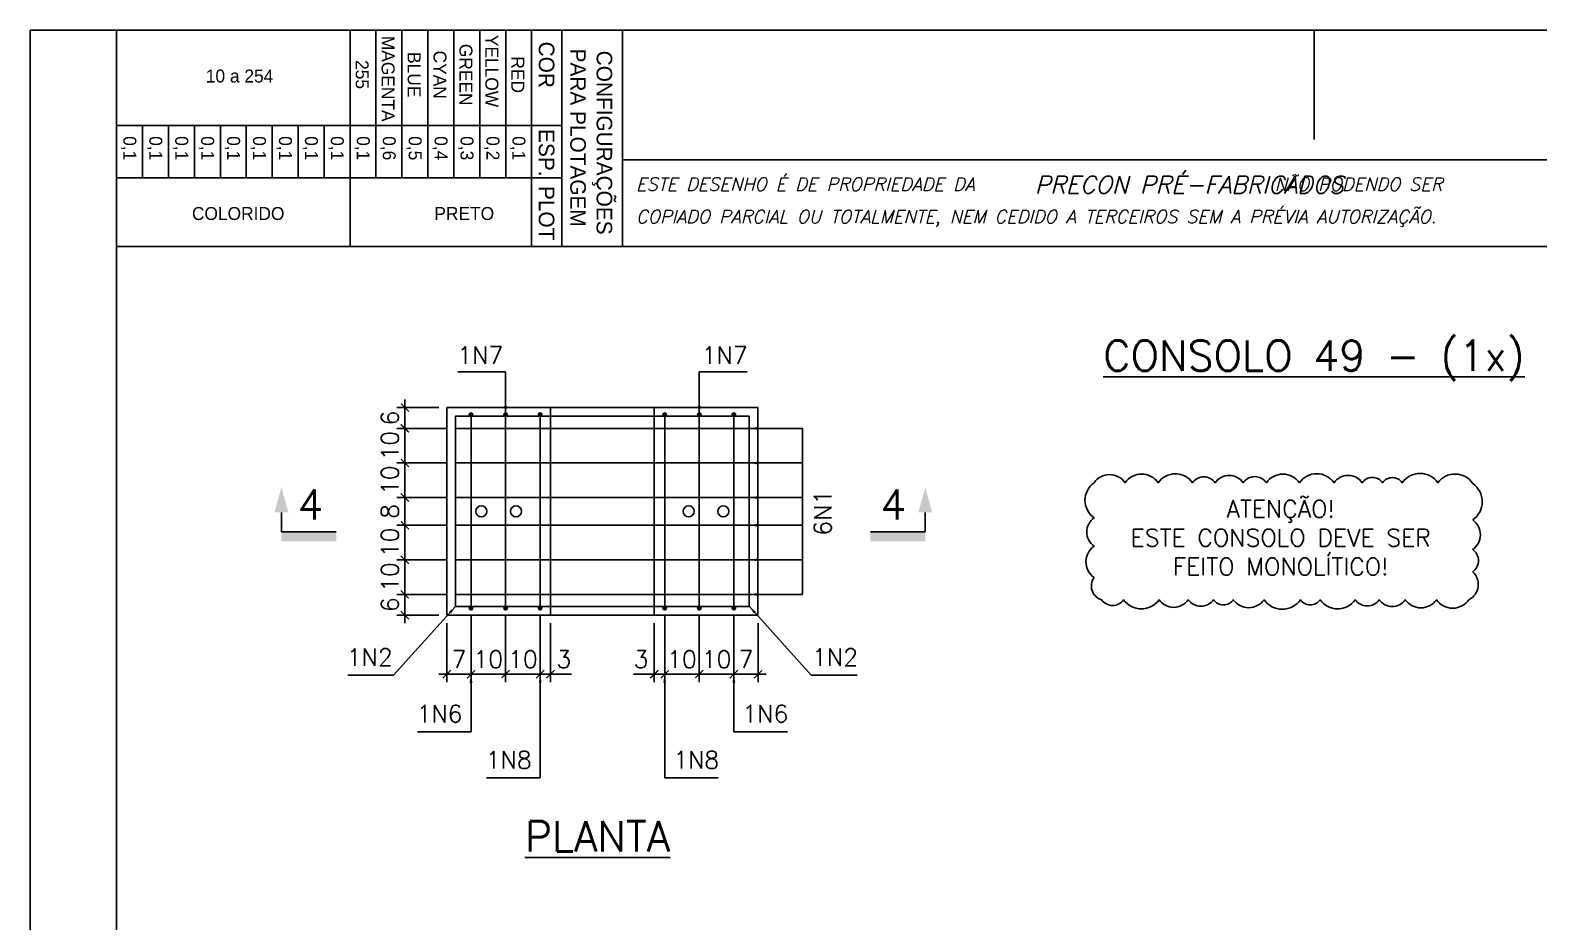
# Model space of a CAD drawing. Header units: centimetres. Extents: x 1658 to 19651, y 8294 to 11444.
# Drawn here: x 12168 to 13477, y 10671 to 11444 of the extents above; entities that cross this region are included whole.
import ezdxf
from ezdxf.enums import TextEntityAlignment as Align

# ---------------------------------------------------------------- set-up
doc = ezdxf.new("R2010")
doc.units = ezdxf.units.CM
doc.header["$LTSCALE"] = 50
doc.header["$MEASUREMENT"] = 0
doc.header["$PDMODE"] = 67
for name, color, linetype in [('FORMATO-PRECON', 2, 'Continuous'), ('HACHURAS-PRECON', 1, 'Continuous'), ('IND- CORTE-PRECON', 4, 'Continuous'), ('LINHA-01-PRECON', 1, 'Continuous'), ('LINHA-02-PRECON', 2, 'Continuous'), ('LINHA-04-PRECON', 4, 'Continuous'), ('TEXTO-35-PRECON', 5, 'Continuous')]:
    doc.layers.add(name, color=color, linetype=linetype)
doc.styles.add('R060', font='ACENT.shx', dxfattribs={"height": 75})
doc.styles.add('ROMANS', font='ROMANS.SHX', dxfattribs={"oblique": 15, "height": 3})
doc.styles.get("Standard").update_dxf_attribs({"font": 'romans.shx'})
doc.dimstyles.new('ESC50-50', dxfattribs={"dimscale": 50, "dimtxt": 0.2, "dimasz": 0.15, "dimexe": 0.15, "dimexo": 0.15, "dimgap": 0.08, "dimtad": 1, "dimdec": 1, "dimzin": 12, "dimdsep": 46, "dimtxsty": 'Standard', "dimblk": 'ARCHTICK', "dimcen": 0.09, "dimdle": 0.15, "dimclrd": 256, "dimclre": 256, "dimclrt": 2, "dimazin": 3, "dimtfac": 1, "dimtdec": 1, "dimtmove": 1, "dimatfit": 2, "dimfxl": 0.15, "dimtolj": 1, "dimtzin": 0, "dimarcsym": 0})
doc.dimstyles.new('ESC75-25', dxfattribs={"dimscale": 0, "dimtxt": 15, "dimasz": 7, "dimexe": 7, "dimexo": 7, "dimgap": 5.5, "dimtad": 1, "dimdec": 1, "dimlfac": 0.333333, "dimdsep": 46, "dimtxsty": 'Standard', "dimblk": 'ARCHTICK', "dimcen": 0.1, "dimdle": 7, "dimclrd": 256, "dimclre": 256, "dimclrt": 2, "dimadec": 0, "dimazin": 0, "dimtfac": 1, "dimtdec": 1, "dimtix": 1, "dimtmove": 2, "dimatfit": 3, "dimfxl": 1, "dimarcsym": 0})
doc.dimstyles.new('ESC75-75', dxfattribs={"dimscale": 0, "dimtxt": 15, "dimasz": 7, "dimexe": 7, "dimexo": 7, "dimgap": 5.5, "dimtad": 1, "dimdec": 1, "dimdsep": 46, "dimtxsty": 'Standard', "dimblk": 'ARCHTICK', "dimcen": 0.1, "dimdle": 7, "dimclrd": 256, "dimclre": 256, "dimclrt": 2, "dimadec": 0, "dimazin": 0, "dimtfac": 1, "dimtdec": 1, "dimtix": 1, "dimtmove": 2, "dimatfit": 3, "dimfxl": 1, "dimarcsym": 0})

# ---------------------------------------------------------------- blocks, each defined once
blk = doc.blocks.new('_ArchTick')
at = {"color": 0, "linetype": 'ByBlock', "const_width": 0.15}
blk.add_lwpolyline([(-0.5, -0.5), (0.5, 0.5)], dxfattribs=at)
blk = doc.blocks.new('*D115')
at = {"layer": 'Defpoints', "color": 0, "transparency": 16777216}
for p in [(12493.4, 10954.6), (12537.3, 10954.6), (12529.8, 10936.6)]:
    blk.add_point(p, dxfattribs=at)
at = {"layer": 'LINHA-01-PRECON', "lineweight": -2, "transparency": 16777216}
for p, q in [((12530.3, 10954.6), (12486.4, 10954.6)), ((12493.4, 10954.6), (12493.4, 10961.6)), ((12493.4, 10936.6), (12493.4, 10954.6)), ((12522.8, 10936.6), (12486.4, 10936.6)), ((12493.4, 10936.6), (12493.4, 10929.6))]:
    blk.add_line(p, q, dxfattribs=at)
at = {"layer": 'LINHA-01-PRECON', "lineweight": -2, "transparency": 16777216, "xscale": 7, "yscale": 7, "zscale": 7}
for p, rotation in [((12493.4, 10954.6), 270), ((12493.4, 10936.6), 90)]:
    blk.add_blockref('_ArchTick', p, dxfattribs=dict(at, rotation=rotation))
at = {"layer": 'LINHA-01-PRECON', "color": 2, "transparency": 16777216, "insert": (12480.4, 10945.6), "char_height": 15, "attachment_point": 5, "rotation": 90}
blk.add_mtext('6', dxfattribs=at)
blk = doc.blocks.new('*D116')
at = {"layer": 'Defpoints', "color": 0, "transparency": 16777216}
for p in [(12493.4, 10984.6), (12537.3, 10984.6), (12537.3, 10954.6)]:
    blk.add_point(p, dxfattribs=at)
at = {"layer": 'LINHA-01-PRECON', "lineweight": -2, "transparency": 16777216}
for p, q in [((12530.3, 10984.6), (12486.4, 10984.6)), ((12493.4, 10984.6), (12493.4, 10991.6)), ((12493.4, 10954.6), (12493.4, 10984.6)), ((12530.3, 10954.6), (12486.4, 10954.6)), ((12493.4, 10954.6), (12493.4, 10947.6))]:
    blk.add_line(p, q, dxfattribs=at)
at = {"layer": 'LINHA-01-PRECON', "lineweight": -2, "transparency": 16777216, "xscale": 7, "yscale": 7, "zscale": 7}
for p, rotation in [((12493.4, 10984.6), 270), ((12493.4, 10954.6), 90)]:
    blk.add_blockref('_ArchTick', p, dxfattribs=dict(at, rotation=rotation))
at = {"layer": 'LINHA-01-PRECON', "color": 2, "transparency": 16777216, "insert": (12480.4, 10969.6), "char_height": 15, "attachment_point": 5, "rotation": 90}
blk.add_mtext('10', dxfattribs=at)
blk = doc.blocks.new('*D117')
at = {"layer": 'Defpoints', "color": 0, "transparency": 16777216}
for p in [(12493.4, 11014.6), (12537.3, 11014.6), (12537.3, 10984.6)]:
    blk.add_point(p, dxfattribs=at)
at = {"layer": 'LINHA-01-PRECON', "lineweight": -2, "transparency": 16777216}
for p, q in [((12493.4, 11014.6), (12493.4, 11021.6)), ((12530.3, 11014.6), (12486.4, 11014.6)), ((12493.4, 10984.6), (12493.4, 11014.6)), ((12530.3, 10984.6), (12486.4, 10984.6)), ((12493.4, 10984.6), (12493.4, 10977.6))]:
    blk.add_line(p, q, dxfattribs=at)
at = {"layer": 'LINHA-01-PRECON', "lineweight": -2, "transparency": 16777216, "xscale": 7, "yscale": 7, "zscale": 7}
for p, rotation in [((12493.4, 11014.6), 270), ((12493.4, 10984.6), 90)]:
    blk.add_blockref('_ArchTick', p, dxfattribs=dict(at, rotation=rotation))
at = {"layer": 'LINHA-01-PRECON', "color": 2, "transparency": 16777216, "insert": (12480.4, 10999.6), "char_height": 15, "attachment_point": 5, "rotation": 90}
blk.add_mtext('10', dxfattribs=at)
blk = doc.blocks.new('*D118')
at = {"layer": 'Defpoints', "color": 0, "transparency": 16777216}
for p in [(12493.4, 11038.6), (12537.3, 11038.6), (12537.3, 11014.6)]:
    blk.add_point(p, dxfattribs=at)
at = {"layer": 'LINHA-01-PRECON', "lineweight": -2, "transparency": 16777216}
for p, q in [((12530.3, 11038.6), (12486.4, 11038.6)), ((12493.4, 11007.6), (12493.4, 11045.6)), ((12530.3, 11014.6), (12486.4, 11014.6))]:
    blk.add_line(p, q, dxfattribs=at)
at = {"layer": 'LINHA-01-PRECON', "lineweight": -2, "transparency": 16777216, "xscale": 7, "yscale": 7, "zscale": 7}
for p, rotation in [((12493.4, 11038.6), 90), ((12493.4, 11014.6), 270)]:
    blk.add_blockref('_ArchTick', p, dxfattribs=dict(at, rotation=rotation))
at = {"layer": 'LINHA-01-PRECON', "color": 2, "transparency": 16777216, "insert": (12480.4, 11026.6), "char_height": 15, "attachment_point": 5, "rotation": 90}
blk.add_mtext('8', dxfattribs=at)
blk = doc.blocks.new('*D119')
at = {"layer": 'Defpoints', "color": 0, "transparency": 16777216}
for p in [(12493.4, 11068.6), (12537.3, 11068.6), (12537.3, 11038.6)]:
    blk.add_point(p, dxfattribs=at)
at = {"layer": 'LINHA-01-PRECON', "lineweight": -2, "transparency": 16777216}
for p, q in [((12493.4, 11068.6), (12493.4, 11075.6)), ((12530.3, 11068.6), (12486.4, 11068.6)), ((12493.4, 11038.6), (12493.4, 11068.6)), ((12530.3, 11038.6), (12486.4, 11038.6)), ((12493.4, 11038.6), (12493.4, 11031.6))]:
    blk.add_line(p, q, dxfattribs=at)
at = {"layer": 'LINHA-01-PRECON', "lineweight": -2, "transparency": 16777216, "xscale": 7, "yscale": 7, "zscale": 7}
for p, rotation in [((12493.4, 11068.6), 270), ((12493.4, 11038.6), 90)]:
    blk.add_blockref('_ArchTick', p, dxfattribs=dict(at, rotation=rotation))
at = {"layer": 'LINHA-01-PRECON', "color": 2, "transparency": 16777216, "insert": (12480.4, 11053.6), "char_height": 15, "attachment_point": 5, "rotation": 90}
blk.add_mtext('10', dxfattribs=at)
blk = doc.blocks.new('*D120')
at = {"layer": 'Defpoints', "color": 0, "transparency": 16777216}
for p in [(12493.4, 11098.6), (12537.3, 11098.6), (12537.3, 11068.6)]:
    blk.add_point(p, dxfattribs=at)
at = {"layer": 'LINHA-01-PRECON', "lineweight": -2, "transparency": 16777216}
for p, q in [((12530.3, 11098.6), (12486.4, 11098.6)), ((12493.4, 11098.6), (12493.4, 11105.6)), ((12493.4, 11068.6), (12493.4, 11098.6)), ((12530.3, 11068.6), (12486.4, 11068.6)), ((12493.4, 11068.6), (12493.4, 11061.6))]:
    blk.add_line(p, q, dxfattribs=at)
at = {"layer": 'LINHA-01-PRECON', "lineweight": -2, "transparency": 16777216, "xscale": 7, "yscale": 7, "zscale": 7}
for p, rotation in [((12493.4, 11098.6), 270), ((12493.4, 11068.6), 90)]:
    blk.add_blockref('_ArchTick', p, dxfattribs=dict(at, rotation=rotation))
at = {"layer": 'LINHA-01-PRECON', "color": 2, "transparency": 16777216, "insert": (12480.4, 11083.6), "char_height": 15, "attachment_point": 5, "rotation": 90}
blk.add_mtext('10', dxfattribs=at)
blk = doc.blocks.new('*D121')
at = {"layer": 'Defpoints', "color": 0, "transparency": 16777216}
for p in [(12493.4, 11116.6), (12529.8, 11116.6), (12537.3, 11098.6)]:
    blk.add_point(p, dxfattribs=at)
at = {"layer": 'LINHA-01-PRECON', "lineweight": -2, "transparency": 16777216}
for p, q in [((12522.8, 11116.6), (12486.4, 11116.6)), ((12493.4, 11116.6), (12493.4, 11123.6)), ((12493.4, 11098.6), (12493.4, 11116.6)), ((12530.3, 11098.6), (12486.4, 11098.6)), ((12493.4, 11098.6), (12493.4, 11091.6))]:
    blk.add_line(p, q, dxfattribs=at)
at = {"layer": 'LINHA-01-PRECON', "lineweight": -2, "transparency": 16777216, "xscale": 7, "yscale": 7, "zscale": 7}
for p, rotation in [((12493.4, 11116.6), 270), ((12493.4, 11098.6), 90)]:
    blk.add_blockref('_ArchTick', p, dxfattribs=dict(at, rotation=rotation))
at = {"layer": 'LINHA-01-PRECON', "color": 2, "transparency": 16777216, "insert": (12480.4, 11107.6), "char_height": 15, "attachment_point": 5, "rotation": 90}
blk.add_mtext('6', dxfattribs=at)
blk = doc.blocks.new('*D134')
at = {"layer": 'Defpoints', "color": 0, "transparency": 16777216}
for p in [(12550.8, 10942.6), (12529.8, 10936.6), (12550.8, 10885.4)]:
    blk.add_point(p, dxfattribs=at)
at = {"layer": 'LINHA-01-PRECON', "lineweight": -2, "transparency": 16777216}
for p, q in [((12529.8, 10929.6), (12529.8, 10878.4)), ((12550.8, 10935.6), (12550.8, 10878.4)), ((12529.8, 10885.4), (12522.8, 10885.4)), ((12529.8, 10885.4), (12550.8, 10885.4)), ((12550.8, 10885.4), (12557.8, 10885.4))]:
    blk.add_line(p, q, dxfattribs=at)
at = {"layer": 'LINHA-01-PRECON', "lineweight": -2, "transparency": 16777216, "xscale": 7, "yscale": 7, "zscale": 7}
blk.add_blockref('_ArchTick', (12529.8, 10885.4), dxfattribs=at)
at = {"layer": 'LINHA-01-PRECON', "lineweight": -2, "transparency": 16777216, "xscale": 7, "yscale": 7, "zscale": 7, "rotation": 180}
blk.add_blockref('_ArchTick', (12550.8, 10885.4), dxfattribs=at)
at = {"layer": 'LINHA-01-PRECON', "color": 2, "transparency": 16777216, "insert": (12540.3, 10898.4), "char_height": 15, "attachment_point": 5}
blk.add_mtext('7', dxfattribs=at)
blk = doc.blocks.new('*D135')
at = {"layer": 'Defpoints', "color": 0, "transparency": 16777216}
for p in [(12550.8, 10942.6), (12580.8, 10942.6), (12580.8, 10885.4)]:
    blk.add_point(p, dxfattribs=at)
at = {"layer": 'LINHA-01-PRECON', "lineweight": -2, "transparency": 16777216}
for p, q in [((12550.8, 10935.6), (12550.8, 10878.4)), ((12580.8, 10935.6), (12580.8, 10878.4)), ((12550.8, 10885.4), (12543.8, 10885.4)), ((12550.8, 10885.4), (12580.8, 10885.4)), ((12580.8, 10885.4), (12587.8, 10885.4))]:
    blk.add_line(p, q, dxfattribs=at)
at = {"layer": 'LINHA-01-PRECON', "lineweight": -2, "transparency": 16777216, "xscale": 7, "yscale": 7, "zscale": 7}
blk.add_blockref('_ArchTick', (12550.8, 10885.4), dxfattribs=at)
at = {"layer": 'LINHA-01-PRECON', "lineweight": -2, "transparency": 16777216, "xscale": 7, "yscale": 7, "zscale": 7, "rotation": 180}
blk.add_blockref('_ArchTick', (12580.8, 10885.4), dxfattribs=at)
at = {"layer": 'LINHA-01-PRECON', "color": 2, "transparency": 16777216, "insert": (12565.8, 10898.4), "char_height": 15, "attachment_point": 5}
blk.add_mtext('10', dxfattribs=at)
blk = doc.blocks.new('*D136')
at = {"layer": 'Defpoints', "color": 0, "transparency": 16777216}
for p in [(12580.8, 10942.6), (12610.8, 10942.6), (12610.8, 10885.4)]:
    blk.add_point(p, dxfattribs=at)
at = {"layer": 'LINHA-01-PRECON', "lineweight": -2, "transparency": 16777216}
for p, q in [((12580.8, 10935.6), (12580.8, 10878.4)), ((12610.8, 10935.6), (12610.8, 10878.4)), ((12580.8, 10885.4), (12573.8, 10885.4)), ((12580.8, 10885.4), (12610.8, 10885.4)), ((12610.8, 10885.4), (12617.8, 10885.4))]:
    blk.add_line(p, q, dxfattribs=at)
at = {"layer": 'LINHA-01-PRECON', "lineweight": -2, "transparency": 16777216, "xscale": 7, "yscale": 7, "zscale": 7}
blk.add_blockref('_ArchTick', (12580.8, 10885.4), dxfattribs=at)
at = {"layer": 'LINHA-01-PRECON', "lineweight": -2, "transparency": 16777216, "xscale": 7, "yscale": 7, "zscale": 7, "rotation": 180}
blk.add_blockref('_ArchTick', (12610.8, 10885.4), dxfattribs=at)
at = {"layer": 'LINHA-01-PRECON', "color": 2, "transparency": 16777216, "insert": (12595.8, 10898.4), "char_height": 15, "attachment_point": 5}
blk.add_mtext('10', dxfattribs=at)
blk = doc.blocks.new('*D137')
at = {"layer": 'Defpoints', "color": 0, "transparency": 16777216}
for p in [(12610.8, 10942.6), (12619.8, 10936.6), (12619.8, 10885.4)]:
    blk.add_point(p, dxfattribs=at)
at = {"layer": 'LINHA-01-PRECON', "lineweight": -2, "transparency": 16777216}
for p, q in [((12610.8, 10935.6), (12610.8, 10878.4)), ((12619.8, 10929.6), (12619.8, 10878.4)), ((12610.8, 10885.4), (12603.8, 10885.4)), ((12610.8, 10885.4), (12619.8, 10885.4)), ((12619.8, 10885.4), (12626.8, 10885.4))]:
    blk.add_line(p, q, dxfattribs=at)
at = {"layer": 'LINHA-01-PRECON', "lineweight": -2, "transparency": 16777216, "xscale": 7, "yscale": 7, "zscale": 7}
blk.add_blockref('_ArchTick', (12610.8, 10885.4), dxfattribs=at)
at = {"layer": 'LINHA-01-PRECON', "lineweight": -2, "transparency": 16777216, "xscale": 7, "yscale": 7, "zscale": 7, "rotation": 180}
blk.add_blockref('_ArchTick', (12619.8, 10885.4), dxfattribs=at)
at = {"layer": 'LINHA-01-PRECON', "color": 2, "transparency": 16777216, "insert": (12631.3, 10898.4), "char_height": 15, "attachment_point": 5}
blk.add_mtext('3', dxfattribs=at)
blk = doc.blocks.new('*D138')
at = {"layer": 'Defpoints', "color": 0, "transparency": 16777216}
for p in [(12778.8, 10942.6), (12799.8, 10936.6), (12778.8, 10885.4)]:
    blk.add_point(p, dxfattribs=at)
at = {"layer": 'LINHA-01-PRECON', "lineweight": -2, "transparency": 16777216}
for p, q in [((12778.8, 10935.6), (12778.8, 10878.4)), ((12799.8, 10929.6), (12799.8, 10878.4)), ((12778.8, 10885.4), (12771.8, 10885.4)), ((12799.8, 10885.4), (12778.8, 10885.4)), ((12799.8, 10885.4), (12806.8, 10885.4))]:
    blk.add_line(p, q, dxfattribs=at)
at = {"layer": 'LINHA-01-PRECON', "lineweight": -2, "transparency": 16777216, "xscale": 7, "yscale": 7, "zscale": 7}
blk.add_blockref('_ArchTick', (12778.8, 10885.4), dxfattribs=at)
at = {"layer": 'LINHA-01-PRECON', "lineweight": -2, "transparency": 16777216, "xscale": 7, "yscale": 7, "zscale": 7, "rotation": 180}
blk.add_blockref('_ArchTick', (12799.8, 10885.4), dxfattribs=at)
at = {"layer": 'LINHA-01-PRECON', "color": 2, "transparency": 16777216, "insert": (12789.3, 10898.4), "char_height": 15, "attachment_point": 5}
blk.add_mtext('7', dxfattribs=at)
blk = doc.blocks.new('*D139')
at = {"layer": 'Defpoints', "color": 0, "transparency": 16777216}
for p in [(12748.8, 10942.6), (12778.8, 10942.6), (12748.8, 10885.4)]:
    blk.add_point(p, dxfattribs=at)
at = {"layer": 'LINHA-01-PRECON', "lineweight": -2, "transparency": 16777216}
for p, q in [((12748.8, 10935.6), (12748.8, 10878.4)), ((12778.8, 10935.6), (12778.8, 10878.4)), ((12748.8, 10885.4), (12741.8, 10885.4)), ((12778.8, 10885.4), (12748.8, 10885.4)), ((12778.8, 10885.4), (12785.8, 10885.4))]:
    blk.add_line(p, q, dxfattribs=at)
at = {"layer": 'LINHA-01-PRECON', "lineweight": -2, "transparency": 16777216, "xscale": 7, "yscale": 7, "zscale": 7}
blk.add_blockref('_ArchTick', (12748.8, 10885.4), dxfattribs=at)
at = {"layer": 'LINHA-01-PRECON', "lineweight": -2, "transparency": 16777216, "xscale": 7, "yscale": 7, "zscale": 7, "rotation": 180}
blk.add_blockref('_ArchTick', (12778.8, 10885.4), dxfattribs=at)
at = {"layer": 'LINHA-01-PRECON', "color": 2, "transparency": 16777216, "insert": (12763.8, 10898.4), "char_height": 15, "attachment_point": 5}
blk.add_mtext('10', dxfattribs=at)
blk = doc.blocks.new('*D140')
at = {"layer": 'Defpoints', "color": 0, "transparency": 16777216}
for p in [(12718.8, 10942.6), (12748.8, 10942.6), (12718.8, 10885.4)]:
    blk.add_point(p, dxfattribs=at)
at = {"layer": 'LINHA-01-PRECON', "lineweight": -2, "transparency": 16777216}
for p, q in [((12718.8, 10935.6), (12718.8, 10878.4)), ((12748.8, 10935.6), (12748.8, 10878.4)), ((12718.8, 10885.4), (12711.8, 10885.4)), ((12748.8, 10885.4), (12718.8, 10885.4)), ((12748.8, 10885.4), (12755.8, 10885.4))]:
    blk.add_line(p, q, dxfattribs=at)
at = {"layer": 'LINHA-01-PRECON', "lineweight": -2, "transparency": 16777216, "xscale": 7, "yscale": 7, "zscale": 7}
blk.add_blockref('_ArchTick', (12718.8, 10885.4), dxfattribs=at)
at = {"layer": 'LINHA-01-PRECON', "lineweight": -2, "transparency": 16777216, "xscale": 7, "yscale": 7, "zscale": 7, "rotation": 180}
blk.add_blockref('_ArchTick', (12748.8, 10885.4), dxfattribs=at)
at = {"layer": 'LINHA-01-PRECON', "color": 2, "transparency": 16777216, "insert": (12733.8, 10898.4), "char_height": 15, "attachment_point": 5}
blk.add_mtext('10', dxfattribs=at)
blk = doc.blocks.new('*D141')
at = {"layer": 'Defpoints', "color": 0, "transparency": 16777216}
for p in [(12718.8, 10942.6), (12709.8, 10936.6), (12709.8, 10885.4)]:
    blk.add_point(p, dxfattribs=at)
at = {"layer": 'LINHA-01-PRECON', "lineweight": -2, "transparency": 16777216}
for p, q in [((12709.8, 10929.6), (12709.8, 10878.4)), ((12718.8, 10935.6), (12718.8, 10878.4)), ((12709.8, 10885.4), (12702.8, 10885.4)), ((12718.8, 10885.4), (12709.8, 10885.4)), ((12718.8, 10885.4), (12725.8, 10885.4))]:
    blk.add_line(p, q, dxfattribs=at)
at = {"layer": 'LINHA-01-PRECON', "lineweight": -2, "transparency": 16777216, "xscale": 7, "yscale": 7, "zscale": 7}
blk.add_blockref('_ArchTick', (12709.8, 10885.4), dxfattribs=at)
at = {"layer": 'LINHA-01-PRECON', "lineweight": -2, "transparency": 16777216, "xscale": 7, "yscale": 7, "zscale": 7, "rotation": 180}
blk.add_blockref('_ArchTick', (12718.8, 10885.4), dxfattribs=at)
at = {"layer": 'LINHA-01-PRECON', "color": 2, "transparency": 16777216, "insert": (12698.3, 10898.4), "char_height": 15, "attachment_point": 5}
blk.add_mtext('3', dxfattribs=at)
blk = doc.blocks.new('A$C0AF02B9D')
at = {"layer": 'FORMATO-PRECON', "color": 1}
for p, q in [((0, 585), (250, 585)), ((0, 0), (0, 585)), ((250, 585), (250, 0)), ((0, 480), (250, 480)), ((0, 450), (170.7, 450)), ((0, 420), (170.7, 420)), ((0, 390), (170.7, 390)), ((0, 360), (170.7, 360)), ((0, 330), (170.7, 330)), ((0, 300), (170.7, 300)), ((110.1, 240), (170.7, 240)), ((110.1, 210), (170.7, 210)), ((110.1, 180), (170.7, 180)), ((110.1, 150), (170.7, 150)), ((110.1, 150), (170.7, 150)), ((110.1, 120), (170.7, 120)), ((110.1, 120), (170.7, 120)), ((110.1, 90), (170.7, 90)), ((110.1, 90), (170.7, 90)), ((110.1, 60), (170.7, 60)), ((110.1, 60), (170.7, 60)), ((110.1, 30), (170.7, 30)), ((110.1, 30), (170.7, 30)), ((0, 0), (250, 0)), ((110.1, 0), (170.7, 0)), ((110.1, 0), (170.7, 0)), ((110.1, 0), (170.7, 0))]:
    blk.add_line(p, q, dxfattribs=at)
at = {"layer": 'FORMATO-PRECON'}
for p, q in [((0, 515), (250, 515)), ((110.1, 0), (110.1, 515)), ((170.7, 0), (170.7, 515)), ((0, 270), (250, 270))]:
    blk.add_line(p, q, dxfattribs=at)
at = {"layer": 'FORMATO-PRECON', "style": 'R060'}
for s, p in [('CONFIGURAÇÕES ', (133.4, 563.9)), ('PARA PLOTAGEM', (124.3, 533.7)), ('COR', (40, 497.3)), ('ESP.', (141.8, 497.3)), ('PLOT', (211.6, 497.3))]:
    blk.add_text(s, height=18, dxfattribs=at).set_placement(p, align=Align.MIDDLE)
at = {"layer": 'FORMATO-PRECON', "color": 1, "style": 'R060'}
for s, p in [('RED', (51.5, 464)), ('0,1', (136.5, 464)), ('YELLOW', (47.2, 434)), ('0,2', (136.5, 434)), ('GREEN', (51.5, 404)), ('0,3', (136.5, 404)), ('CYAN', (51.5, 374)), ('0,4', (136.5, 374)), ('BLUE', (51.5, 344)), ('0,5', (136.5, 344)), ('MAGENTA', (56.1, 314)), ('0,6', (136.5, 314)), ('255', (51.3, 284)), ('0,1', (136.5, 284)), ('0,1', (136.5, 254)), ('0,1', (136.5, 224)), ('0,1', (136.5, 194)), ('0,1', (136.5, 164)), ('0,1', (136.5, 134)), ('0,1', (136.5, 104)), ('0,1', (136.5, 74)), ('0,1', (136.5, 44)), ('0,1', (136.5, 14))]:
    blk.add_text(s, height=15, dxfattribs=at).set_placement(p, align=Align.MIDDLE)
for s, p in [('PRETO', (212, 402.1)), ('COLORIDO', (212, 140.6)), ('10 a 254', (53, 142.2))]:
    blk.add_text(s, height=15, rotation=90, dxfattribs=at).set_placement(p, align=Align.MIDDLE)
blk = doc.blocks.new('A$C432D58B7')
at = {"layer": 'LINHA-01-PRECON'}
blk.add_blockref('A$C0AF02B9D', (0, 0), dxfattribs=at)
blk = doc.blocks.new('A$C550964AD')
at = {"layer": 'LINHA-01-PRECON'}
blk.add_blockref('A$C432D58B7', (0, 0), dxfattribs=at)
blk = doc.blocks.new('A$C2E607E54')
at = {"layer": 'FORMATO-PRECON', "color": 6}
blk.add_line((1835, 4050), (685, 4050), dxfattribs=at)
at = {"layer": 'FORMATO-PRECON'}
for points in [[(0, 4200), (2970, 4200), (2970, 0), (0, 0)], [(685, 3950), (1835, 3950), (1835, 4050), (685, 4050)]]:
    blk.add_lwpolyline(points, close=True, dxfattribs=at)
blk.add_lwpolyline([(1485, 4200), (1485, 4073.6)], dxfattribs=at)
at = {"layer": 'FORMATO-PRECON', "color": 6}
blk.add_lwpolyline([(100, 3950), (2870, 3950), (2870, 100), (100, 100)], close=True, dxfattribs=at)
at = {"layer": 'TEXTO-35-PRECON', "rotation": 270}
blk.add_blockref('A$C550964AD', (100, 4200), dxfattribs=at)
at = {"layer": 'FORMATO-PRECON', "style": 'ROMANS', "oblique": 15}
for s, p in [('ESTE DESENHO É DE PROPRIEDADE DA                            NÃO PODENDO SER', (700.8, 4014.4)), ('COPIADO PARCIAL OU TOTALMENTE, NEM CEDIDO A TERCEIROS SEM A PRÉVIA AUTORIZAÇÃO.', (700.8, 3977))]:
    blk.add_text(s, height=15, dxfattribs=at).set_placement(p)
at = {"layer": 'FORMATO-PRECON', "color": 3, "style": 'ROMANS', "oblique": 15}
blk.add_text('PRECON PRÉ-FABRICADOS', height=20, dxfattribs=at).set_placement((1162, 4011.3))
blk = doc.blocks.new('IND-CORTE-')
at = {"layer": 'IND- CORTE-PRECON', "color": 1}
for p, q in [((-11.2, 63.5), (-33.6, 63.5)), ((-11.2, 0), (-11.2, 63.5))]:
    blk.add_line(p, q, dxfattribs=at)
for points in [[(-33.6, 71.5), (-62.5, 63.5), (-33.6, 55.4)], [(0, 0), (-11.2, 0), (0, 63.5), (-11.2, 63.5)]]:
    blk.add_solid(points, dxfattribs=at)
at = {"layer": 'IND- CORTE-PRECON', "linetype": 'Continuous', "style": 'ROMANS', "flags": 8}
blk.add_attdef('B', (-57.7, 9.1), '', height=35, dxfattribs=at)

msp = doc.modelspace()

# ---------------------------------------------------------------- hatches: boundary and pattern name
at = {"layer": 'LINHA-01-PRECON', "linetype": 'Continuous'}
h = msp.add_hatch(color=256, dxfattribs=at)
h.dxf.hatch_style = 1
edge = h.paths.add_edge_path()
edge.add_arc((12550.81, 11110.57), 1.5, 0, 360)
h = msp.add_hatch(color=256, dxfattribs=at)
h.dxf.hatch_style = 1
edge = h.paths.add_edge_path()
edge.add_arc((12580.81, 11110.57), 1.5, 0, 360)
h = msp.add_hatch(color=256, dxfattribs=at)
h.dxf.hatch_style = 1
edge = h.paths.add_edge_path()
edge.add_arc((12610.81, 11110.57), 1.5, 0, 360)
h = msp.add_hatch(color=256, dxfattribs=at)
h.dxf.hatch_style = 1
edge = h.paths.add_edge_path()
edge.add_arc((12718.81, 11110.57), 1.5, 0, 360)
h = msp.add_hatch(color=256, dxfattribs=at)
h.dxf.hatch_style = 1
edge = h.paths.add_edge_path()
edge.add_arc((12748.81, 11110.57), 1.5, 0, 360)
h = msp.add_hatch(color=256, dxfattribs=at)
h.dxf.hatch_style = 1
edge = h.paths.add_edge_path()
edge.add_arc((12778.81, 11110.57), 1.5, 0, 360)
h = msp.add_hatch(color=256, dxfattribs=at)
h.dxf.hatch_style = 1
edge = h.paths.add_edge_path()
edge.add_arc((12550.81, 10942.57), 1.5, 0, 360)
h = msp.add_hatch(color=256, dxfattribs=at)
h.dxf.hatch_style = 1
edge = h.paths.add_edge_path()
edge.add_arc((12580.81, 10942.57), 1.5, 0, 360)
h = msp.add_hatch(color=256, dxfattribs=at)
h.dxf.hatch_style = 1
edge = h.paths.add_edge_path()
edge.add_arc((12610.81, 10942.57), 1.5, 0, 360)
h = msp.add_hatch(color=256, dxfattribs=at)
h.dxf.hatch_style = 1
edge = h.paths.add_edge_path()
edge.add_arc((12718.81, 10942.57), 1.5, 0, 360)
h = msp.add_hatch(color=256, dxfattribs=at)
h.dxf.hatch_style = 1
edge = h.paths.add_edge_path()
edge.add_arc((12748.81, 10942.57), 1.5, 0, 360)
h = msp.add_hatch(color=256, dxfattribs=at)
h.dxf.hatch_style = 1
edge = h.paths.add_edge_path()
edge.add_arc((12778.81, 10942.57), 1.5, 0, 360)

# ---------------------------------------------------------------- linework, layer by layer
at = {"layer": 'LINHA-01-PRECON'}
for p, q in [((12619.81, 10885.44), (12637.98, 10885.44)), ((12709.81, 10885.44), (12691.64, 10885.44))]:
    msp.add_line(p, q, dxfattribs=at)
msp.add_lwpolyline([(13091.34, 11051.48, -0.5205671), (13118.18, 11051.48, -0.5205671), (13146.94, 11051.48, -0.5205671), (13176.65, 11051.48, -0.5205671), (13196.31, 11051.48, -0.5205671), (13220.58, 11051.48, -0.5205671), (13240.78, 11051.48, -0.5205671), (13269.43, 11051.48, -0.5205671), (13299.44, 11051.48, -0.5205671), (13323.89, 11051.48, -0.5205671), (13341.57, 11051.48, -0.5205671), (13358.6, 11051.48, -0.5205671), (13389.54, 11051.48, -0.5205671), (13419.75, 11050.79, -0.5205671), (13419.75, 11019.14, -0.5205671), (13419.75, 10993.55, -0.5205671), (13419.75, 10974.26, -0.5205671), (13416.46, 10949.97, -0.5205671), (13388.25, 10949.97, -0.5205671), (13361.29, 10949.97, -0.5205671), (13338.74, 10949.97, -0.5205671), (13317.89, 10949.97, -0.5205671), (13287.42, 10949.97, -0.5205671), (13270.25, 10949.97, -0.5205671), (13238.72, 10949.97, -0.5205671), (13212.09, 10949.97, -0.5205671), (13194.92, 10949.97, -0.5205671), (13173.05, 10949.97, -0.5205671), (13147.66, 10949.97, -0.5205671), (13116.92, 10949.97, -0.5205671), (13097.79, 10949.97, -0.5205671), (13091.34, 10969.22, -0.5205671), (13091.34, 10996.41, -0.5205671), (13091.34, 11020.97, -0.5205671)], format="xyb", close=True, dxfattribs=at)
at = {"layer": 'LINHA-01-PRECON', "linetype": 'Continuous'}
for centre in [(12550.81, 11110.57), (12580.81, 11110.57), (12610.81, 11110.57), (12718.81, 11110.57), (12748.81, 11110.57), (12778.81, 11110.57), (12550.81, 10942.57), (12580.81, 10942.57), (12610.81, 10942.57), (12718.81, 10942.57), (12748.81, 10942.57), (12778.81, 10942.57)]:
    msp.add_circle(centre, 1.5, dxfattribs=at)
at = {"layer": 'LINHA-02-PRECON'}
for p, q in [((12529.81, 11116.57), (12619.81, 11116.57)), ((12529.81, 10936.57), (12529.81, 11116.57)), ((12709.81, 11116.57), (12619.81, 11116.57)), ((12619.81, 11116.57), (12619.81, 10936.57)), ((12799.62, 11116.57), (12709.62, 11116.57)), ((12709.81, 10936.57), (12709.81, 11116.57)), ((12799.62, 10936.57), (12799.62, 11116.57)), ((12529.81, 10936.57), (12619.81, 10936.57)), ((12619.81, 10936.57), (12709.81, 10936.57)), ((12799.62, 10936.57), (12709.62, 10936.57))]:
    msp.add_line(p, q, dxfattribs=at)
for centre in [(12559.81, 11026.57), (12589.81, 11026.57), (12739.62, 11026.57), (12769.62, 11026.57)]:
    msp.add_circle(centre, 4.8, dxfattribs=at)
at = {"layer": 'LINHA-04-PRECON'}
for p, q in [((12537.31, 11098.57), (12792.12, 11098.57)), ((12550.81, 10944.07), (12550.81, 11109.07)), ((12580.81, 10944.07), (12580.81, 11109.07)), ((12610.81, 10944.07), (12610.81, 11109.07)), ((12718.81, 10944.07), (12718.81, 11109.07)), ((12748.81, 10944.07), (12748.81, 11109.07)), ((12778.81, 10944.07), (12778.81, 11109.07)), ((12537.31, 11068.57), (12792.12, 11068.57)), ((12537.31, 11038.57), (12792.12, 11038.57)), ((12537.31, 11014.57), (12792.12, 11014.57)), ((12537.31, 10984.57), (12792.12, 10984.57)), ((12537.31, 10954.57), (12792.12, 10954.57))]:
    msp.add_line(p, q, dxfattribs=at)
msp.add_lwpolyline([(12537.31, 10944.07), (12537.31, 11109.07), (12792.12, 11109.07), (12792.12, 10944.07)], close=True, dxfattribs=at)

# ---------------------------------------------------------------- block references
at = {"layer": 'HACHURAS-PRECON', "xscale": 0.7499999999999996, "yscale": 0.7499999999999996, "zscale": 0.7499999999999996}
msp.add_blockref('A$C2E607E54', (12168.36, 8293.94), dxfattribs=at)
at = {"layer": 'TEXTO-35-PRECON', "linetype": 'ByBlock'}
ref = msp.add_blockref('IND-CORTE-', (12433.94, 11000.51), dxfattribs=dict(at, xscale=-0.75, yscale=0.75, zscale=0.75, rotation=90))
ref.add_attrib('B', '4', (12400.27, 11019.42), dxfattribs={"layer": 'IND- CORTE-PRECON', "color": 5, "linetype": 'Continuous', "height": 26.25, "style": 'ROMANS', "flags": 8})
ref = msp.add_blockref('IND-CORTE-', (12897.28, 11000.51), dxfattribs=dict(at, xscale=0.75, yscale=0.75, zscale=0.75, rotation=270))
ref.add_attrib('B', '4', (12905.94, 11019.42), dxfattribs={"layer": 'IND- CORTE-PRECON', "color": 5, "linetype": 'Continuous', "height": 26.25, "style": 'ROMANS', "flags": 8})

# ---------------------------------------------------------------- texts
at = {"layer": 'LINHA-01-PRECON', "color": 4, "char_height": 26.25, "attachment_point": 5}
for s, insert in [('{\\LCONSOLO 49 - (1x)}', (13282.11, 11157.35)), ('{\\LPLANTA}', (12660.49, 10744.73, -0.02))]:
    msp.add_mtext(s, dxfattribs=dict(at, insert=insert))
at = {"layer": 'LINHA-01-PRECON', "color": 2, "linetype": 'Continuous', "char_height": 15, "attachment_point": 5}
for s, insert in [('1N7', (12558.82, 11162.04)), ('1N7', (12770.8, 11162.04)), ('{\\C4;ATENÇÃO!\\P}ESTE CONSOLO DEVE SER\\PFEITO MONOLÍTICO!', (13253.24, 11003.77)), ('1N2', (12462.98, 10900.05)), ('1N2', (12866.64, 10900.05)), ('1N6', (12523.49, 10851.04)), ('1N6', (12806.13, 10851.04)), ('1N8', (12583.49, 10811.04)), ('1N8', (12746.13, 10811.04))]:
    msp.add_mtext(s, dxfattribs=dict(at, insert=insert))
at = {"layer": 'LINHA-01-PRECON', "color": 2, "linetype": 'Continuous', "insert": (12855.95, 11025.48), "char_height": 15, "attachment_point": 5, "rotation": 90}
msp.add_mtext('6N1', dxfattribs=at)

# ---------------------------------------------------------------- dimensions: what is measured, and where the dimension line sits
at = {"layer": 'LINHA-01-PRECON'}
for base, p1, p2, angle, picture, middle in [((12493.39, 11116.57), (12537.31, 11098.57), (12529.81, 11116.57), 90, '*D121', (12480.39, 11107.57)), ((12493.39, 11098.57), (12537.31, 11068.57), (12537.31, 11098.57), 90, '*D120', (12480.39, 11083.57)), ((12493.39, 11068.57), (12537.31, 11038.57), (12537.31, 11068.57), 90, '*D119', (12480.39, 11053.57)), ((12493.39, 11038.57), (12537.31, 11014.57), (12537.31, 11038.57), 90, '*D118', (12480.39, 11026.57)), ((12493.39, 11014.57), (12537.31, 10984.57), (12537.31, 11014.57), 90, '*D117', (12480.39, 10999.57)), ((12493.39, 10984.57), (12537.31, 10954.57), (12537.31, 10984.57), 90, '*D116', (12480.39, 10969.57)), ((12493.39, 10954.57), (12529.81, 10936.57), (12537.31, 10954.57), 90, '*D115', (12480.39, 10945.57)), ((12550.81, 10885.44), (12529.81, 10936.57), (12550.81, 10942.57), 180, '*D134', (12540.31, 10898.44)), ((12580.81, 10885.44), (12550.81, 10942.57), (12580.81, 10942.57), 180, '*D135', (12565.81, 10898.44)), ((12610.81, 10885.44), (12580.81, 10942.57), (12610.81, 10942.57), 180, '*D136', (12595.81, 10898.44))]:
    dim = msp.add_linear_dim(base=base, p1=p1, p2=p2, angle=angle, dimstyle='ESC75-25', override={"dimscale": 1}, dxfattribs=at)
    dim.commit()
    dim.dimension.update_dxf_attribs({"geometry": picture, "text_midpoint": middle})
dim = msp.add_linear_dim(base=(12619.81, 10885.44), p1=(12610.81, 10942.57), p2=(12619.81, 10936.57), angle=180, dimstyle='ESC75-25', override={"dimscale": 1}, dxfattribs=at)
dim.commit()
dim.dimension.update_dxf_attribs({"geometry": '*D137', "text_midpoint": (12631.3, 10898.44), "dimtype": 160})
dim = msp.add_linear_dim(base=(12709.81, 10885.44), p1=(12718.81, 10942.57), p2=(12709.81, 10936.57), dimstyle='ESC75-25', override={"dimscale": 1}, dxfattribs=at)
dim.commit()
dim.dimension.update_dxf_attribs({"geometry": '*D141', "text_midpoint": (12698.33, 10898.44), "dimtype": 160})
for base, p1, p2, picture, middle in [((12718.81, 10885.44), (12748.81, 10942.57), (12718.81, 10942.57), '*D140', (12733.81, 10898.44)), ((12748.81, 10885.44), (12778.81, 10942.57), (12748.81, 10942.57), '*D139', (12763.81, 10898.44)), ((12778.81, 10885.44), (12799.81, 10936.57), (12778.81, 10942.57), '*D138', (12789.31, 10898.44))]:
    dim = msp.add_linear_dim(base=base, p1=p1, p2=p2, dimstyle='ESC75-25', override={"dimscale": 1}, dxfattribs=at)
    dim.commit()
    dim.dimension.update_dxf_attribs({"geometry": picture, "text_midpoint": middle})

# ---------------------------------------------------------------- leaders
for points in [[(12580.81, 11110.57), (12580.81, 11147.51), (12539.36, 11147.51)], [(12748.81, 11110.57), (12748.81, 11147.51), (12790.27, 11147.51)], [(12792.12, 11098.57), (12838.48, 11098.57)], [(12792.12, 10954.57), (12838.48, 10954.57), (12838.48, 11098.57)], [(12792.12, 11068.57), (12838.48, 11068.57)], [(12792.12, 11038.57), (12838.48, 11038.57)], [(12792.12, 11014.57), (12838.48, 11014.57)], [(12792.12, 10984.57), (12838.48, 10984.57)], [(12550.81, 10885.44), (12550.81, 10835.51), (12504.36, 10835.51)], [(12610.81, 10885.44), (12610.81, 10795.51), (12564.36, 10795.51)], [(12718.81, 10885.44), (12718.81, 10795.51), (12765.27, 10795.51)], [(12778.81, 10885.44), (12778.81, 10835.51), (12825.27, 10835.51)]]:
    msp.add_leader(points, dimstyle='ESC50-50', override={"dimgap": 0.08, "dimtad": 1}, dxfattribs=at)
at = {"layer": 'LINHA-01-PRECON', "linetype": 'Continuous'}
for points in [[(12537.31, 10944.07), (12483.66, 10884.56), (12443.94, 10884.56)], [(12792.31, 10944.07), (12845.96, 10884.56), (12885.68, 10884.56)]]:
    msp.add_leader(points, dimstyle='ESC75-75', override={"dimscale": 1, "dimtad": 0}, dxfattribs=at)

doc.saveas('drawing.dxf')
